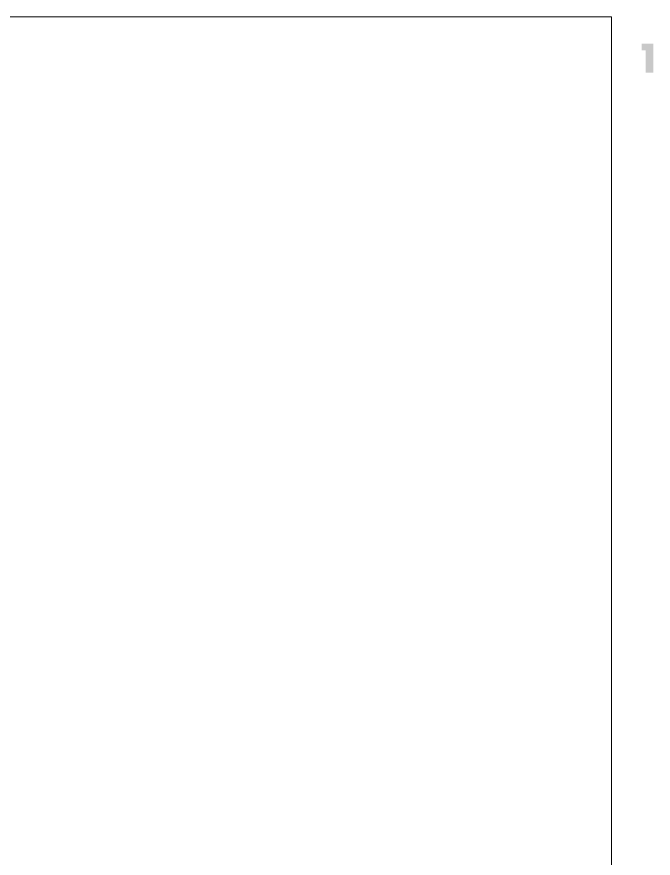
# Model space of a CAD drawing. Header units: metres. Extents: x -27.1 to 47.9, y -10.7 to 6.6.
# Drawn here: x 0.017 to 3.009, y -5.197 to -1.24 of the extents above; entities that cross this region are included whole.
import ezdxf

# ---------------------------------------------------------------- set-up
doc = ezdxf.new("R2010")
doc.units = ezdxf.units.M
doc.header["$MEASUREMENT"] = 0
doc.layers.add('A-FURN_Num_Penna__8_Num_Penna__8_Num_Penna__8_Num_Penna__8_Num_Penna__8_Num_Penna__8_Num_Penna__8_Num_Penna__8_Num_Penna__8_Num_Penna__8_Num_Penna__82_Num_Penna__82', color=82, linetype='Continuous', lineweight=18)
doc.layers.add('PDF_Working_Num_Penna__7_Num_Penna__7_Num_Penna__7_Num_Penna__7_Num_Penna__7_Num_Penna__7', color=7, linetype='Continuous', lineweight=18)

msp = doc.modelspace()

# ---------------------------------------------------------------- hatches: boundary and pattern name
at = {"layer": 'PDF_Working_Num_Penna__7_Num_Penna__7_Num_Penna__7_Num_Penna__7_Num_Penna__7_Num_Penna__7', "linetype": 'Continuous', "lineweight": 18}
msp.add_hatch(color=7, dxfattribs=at).paths.add_polyline_path([(2.9741, -1.3968), (2.9741, -1.5022), (3.0093, -1.5022), (3.0093, -1.367), (2.9548, -1.367), (2.9548, -1.3968)])

# ---------------------------------------------------------------- linework, layer by layer
at = {"layer": 'A-FURN_Num_Penna__8_Num_Penna__8_Num_Penna__8_Num_Penna__8_Num_Penna__8_Num_Penna__8_Num_Penna__8_Num_Penna__8_Num_Penna__8_Num_Penna__8_Num_Penna__82_Num_Penna__82', "color": 82, "linetype": 'Continuous', "lineweight": 18}
for p, q in [((-5.1859, -1.24), (2.814, -1.24)), ((2.814, -1.24), (2.814, -7.2841))]:
    msp.add_line(p, q, dxfattribs=at)

doc.saveas('drawing.dxf')
